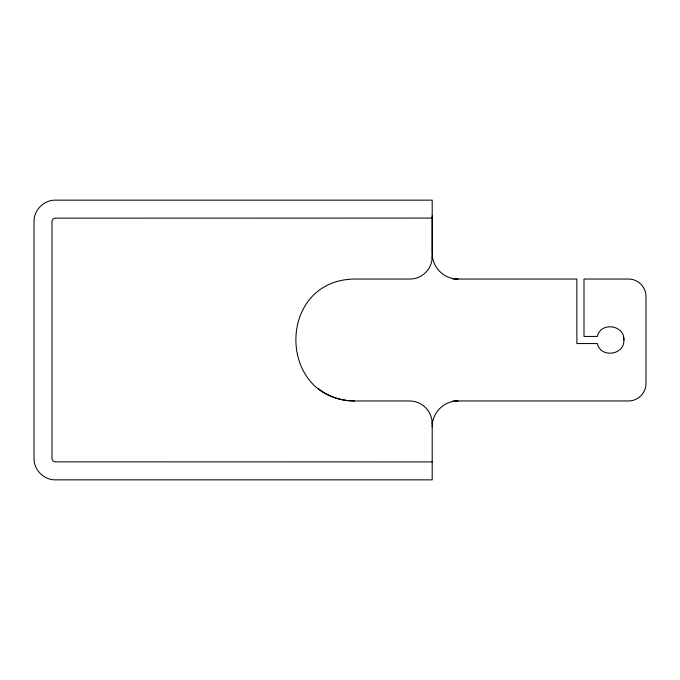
<?xml version="1.0" encoding="UTF-8"?>
<svg xmlns="http://www.w3.org/2000/svg" width="680" height="680" viewBox="0 0 680 680"><rect width="100%" height="100%" fill="white"/><g stroke="black" fill="none" stroke-linecap="round" stroke-linejoin="round"><path stroke-width="1.02" d="M432.2 215.747L432.2 253.173A25.874 25.874 0 0 0 458.073 279.047M452.897 400.953L628.498 400.953A17.502 17.502 0 0 0 646 383.452L646 296.548A17.502 17.502 0 0 0 628.498 279.047L584.001 279.047L584.001 336.438L597.312 336.438C600.644 321.589 624.597 324.793 623.909 340C624.588 355.198 600.644 358.411 597.312 343.561L576.869 343.561L576.869 279.047L452.897 279.047M432.2 218.093L55.046 218.144A3.528 3.528 0 0 0 52.003 221.187L52.003 458.813A3.528 3.528 0 0 0 55.046 461.856L432.2 461.907M432.2 256.675A22.372 22.372 0 0 1 409.462 279.047L354.416 279.047C275.952 280.168 276.802 400.027 354.416 400.953L409.462 400.953A22.738 22.738 0 0 1 432.2 423.691M623.424 336.438L623.909 340M432.2 258.349L432.2 200.141L55.301 200.141C43.953 199.988 33.847 210.094 34 221.442L34 458.558C33.847 469.906 43.953 480.012 55.301 479.859L432.2 479.859L432.2 421.651M354.416 400.953A58.888 58.888 0 0 1 318.563 388.79M432.2 426.827A25.874 25.874 0 0 1 458.073 400.953"/></g></svg>
